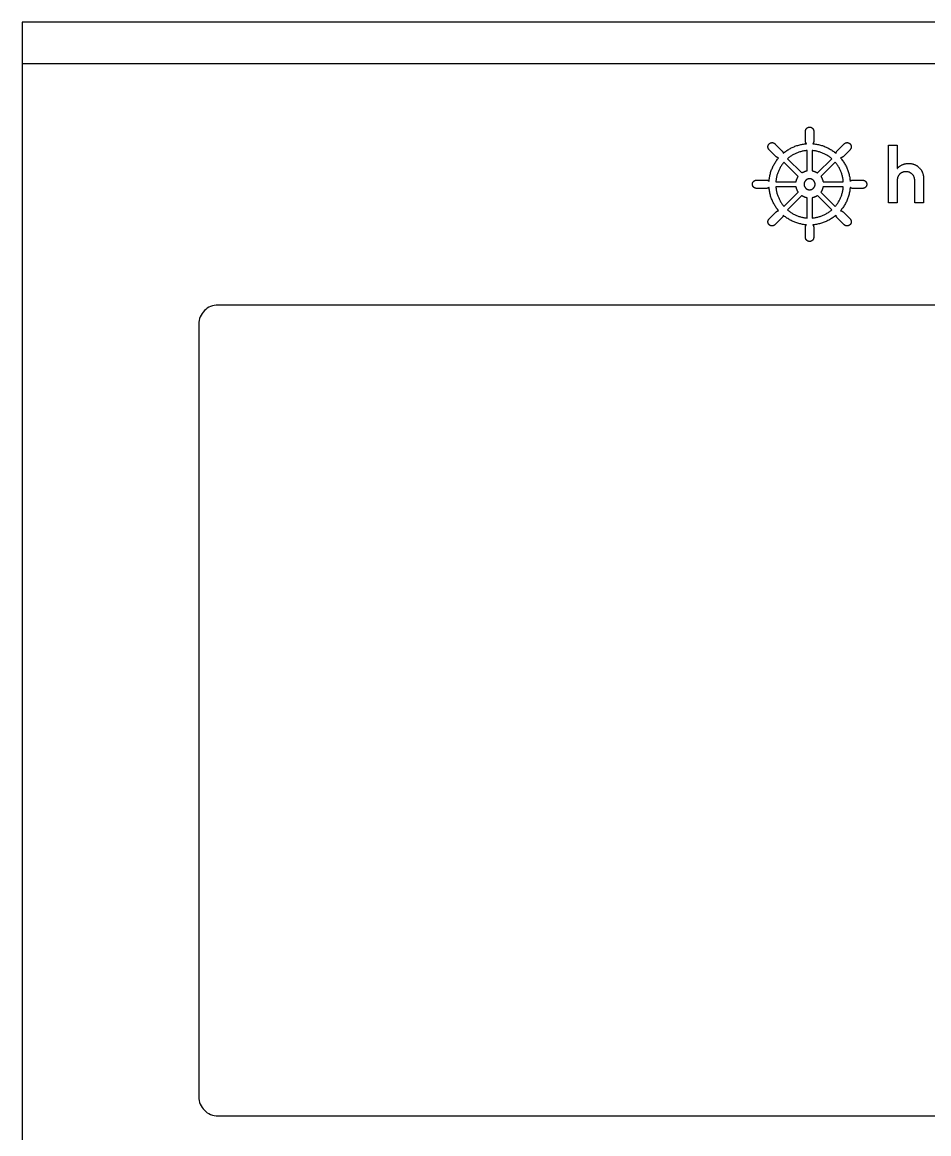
# Model space of a CAD drawing. Header units: millimetres. Extents: x 0 to 140, y 0 to 140.
# Drawn here: x 0 to 71.3, y 53 to 140.5 of the extents above; entities that cross this region are included whole.
import ezdxf

# ---------------------------------------------------------------- set-up
doc = ezdxf.new("R2010")
doc.units = ezdxf.units.MM
for name, color, linetype in [('CUTS', 5, 'Continuous'), ('ENGRAVE', 1, 'Continuous'), ('FACE', 8, 'Continuous')]:
    doc.layers.add(name, color=color, linetype=linetype)

msp = doc.modelspace()

# ---------------------------------------------------------------- linework, layer by layer
at = {"layer": 'CUTS'}
msp.add_lwpolyline([(15.4, 54.45), (124.2, 54.45, 0.414214), (125.7, 55.95), (125.7, 116.75, 0.414214), (124.2, 118.25), (15.4, 118.25, 0.414214), (13.9, 116.75), (13.9, 55.95, 0.414214)], format="xyb", close=True, dxfattribs=at)
at = {"layer": 'ENGRAVE'}
for points in [[(62.268, 123.45), (62.264, 123.443), (62.261, 123.436), (62.258, 123.429), (62.254, 123.422), (62.25, 123.415), (62.246, 123.408), (62.242, 123.401), (62.238, 123.394), (62.233, 123.388), (62.228, 123.381), (62.224, 123.375), (62.219, 123.369), (62.213, 123.363), (62.208, 123.357), (62.203, 123.351), (62.197, 123.345), (62.192, 123.339), (62.186, 123.334), (62.18, 123.329), (62.174, 123.324), (62.167, 123.319), (62.161, 123.314), (62.155, 123.309), (62.148, 123.305), (62.141, 123.3), (62.135, 123.296), (62.128, 123.292), (62.121, 123.288), (62.114, 123.285), (62.106, 123.281), (62.099, 123.278), (62.092, 123.275), (62.085, 123.272), (62.077, 123.269), (62.07, 123.266), (62.062, 123.264), (62.054, 123.262), (62.047, 123.26), (62.039, 123.258), (62.031, 123.256), (62.023, 123.255), (62.015, 123.254), (62.007, 123.252), (62, 123.252), (61.992, 123.251), (61.984, 123.25), (61.976, 123.25), (61.968, 123.25), (61.96, 123.25), (61.952, 123.25), (61.944, 123.251), (61.936, 123.252), (61.928, 123.252), (61.92, 123.254), (61.912, 123.255), (61.904, 123.256), (61.897, 123.258), (61.889, 123.26), (61.881, 123.262), (61.874, 123.264), (61.866, 123.266), (61.858, 123.269), (61.851, 123.272), (61.844, 123.275), (61.836, 123.278), (61.829, 123.281), (61.822, 123.285), (61.815, 123.288), (61.808, 123.292), (61.801, 123.296), (61.794, 123.3), (61.787, 123.305), (61.781, 123.309), (61.774, 123.314), (61.768, 123.319), (61.762, 123.324), (61.756, 123.329), (61.75, 123.334), (61.744, 123.339), (61.738, 123.345), (61.733, 123.351), (61.727, 123.357), (61.722, 123.363), (61.717, 123.369), (61.712, 123.375), (61.707, 123.381), (61.702, 123.388), (61.698, 123.394), (61.694, 123.401), (61.689, 123.408), (61.685, 123.415), (61.682, 123.422), (61.678, 123.429), (61.674, 123.436), (61.671, 123.443), (61.668, 123.45), (61.665, 123.458), (61.662, 123.465), (61.66, 123.473), (61.657, 123.48), (61.655, 123.488), (61.653, 123.496), (61.651, 123.503), (61.649, 123.511), (61.648, 123.519), (61.647, 123.527), (61.646, 123.535), (61.645, 123.543), (61.644, 123.551), (61.644, 123.559), (61.643, 123.567), (61.643, 123.575), (61.643, 124.353), (61.643, 124.361), (61.644, 124.369), (61.644, 124.377), (61.645, 124.385), (61.646, 124.393), (61.647, 124.401), (61.648, 124.409), (61.649, 124.417), (61.651, 124.424), (61.653, 124.432), (61.655, 124.44), (61.657, 124.448), (61.66, 124.455), (61.662, 124.463), (61.665, 124.47), (61.668, 124.478), (61.671, 124.485), (61.674, 124.492), (61.678, 124.499), (61.682, 124.506), (61.685, 124.513), (61.689, 124.52), (61.694, 124.527), (61.698, 124.534), (61.702, 124.54), (61.707, 124.547), (61.712, 124.553), (61.716, 124.558), (61.654, 124.563), (61.576, 124.572), (61.498, 124.583), (61.42, 124.595), (61.343, 124.61), (61.266, 124.626), (61.19, 124.644), (61.114, 124.664), (61.038, 124.686), (60.963, 124.71), (60.889, 124.735), (60.815, 124.763), (60.742, 124.792), (60.67, 124.823), (60.599, 124.855), (60.528, 124.89), (60.458, 124.926), (60.39, 124.964), (60.322, 125.004), (60.255, 125.045), (60.189, 125.088), (60.124, 125.132), (60.06, 125.178), (59.998, 125.226), (59.936, 125.275), (59.889, 125.315), (59.888, 125.308), (59.887, 125.301), (59.886, 125.293), (59.884, 125.285), (59.883, 125.277), (59.881, 125.269), (59.879, 125.262), (59.876, 125.254), (59.874, 125.246), (59.872, 125.239), (59.869, 125.231), (59.866, 125.224), (59.863, 125.217), (59.859, 125.209), (59.856, 125.202), (59.852, 125.195), (59.848, 125.188), (59.844, 125.181), (59.84, 125.175), (59.836, 125.168), (59.831, 125.161), (59.827, 125.155), (59.822, 125.149), (59.817, 125.142), (59.812, 125.136), (59.806, 125.13), (59.801, 125.124), (59.795, 125.119), (59.245, 124.568), (59.239, 124.562), (59.233, 124.557), (59.227, 124.552), (59.221, 124.547), (59.215, 124.542), (59.209, 124.537), (59.202, 124.532), (59.196, 124.528), (59.189, 124.523), (59.182, 124.519), (59.175, 124.515), (59.168, 124.511), (59.161, 124.508), (59.154, 124.504), (59.147, 124.501), (59.139, 124.498), (59.132, 124.495), (59.125, 124.492), (59.117, 124.489), (59.109, 124.487), (59.102, 124.485), (59.094, 124.483), (59.086, 124.481), (59.079, 124.479), (59.071, 124.478), (59.063, 124.476), (59.055, 124.475), (59.047, 124.475), (59.039, 124.474), (59.031, 124.473), (59.023, 124.473), (59.015, 124.473), (59.007, 124.473), (58.999, 124.473), (58.991, 124.474), (58.983, 124.475), (58.975, 124.475), (58.968, 124.476), (58.96, 124.478), (58.952, 124.479), (58.944, 124.481), (58.936, 124.483), (58.929, 124.485), (58.921, 124.487), (58.913, 124.489), (58.906, 124.492), (58.898, 124.495), (58.891, 124.498), (58.884, 124.501), (58.876, 124.504), (58.869, 124.508), (58.862, 124.511), (58.855, 124.515), (58.848, 124.519), (58.842, 124.523), (58.835, 124.528), (58.828, 124.532), (58.822, 124.537), (58.816, 124.542), (58.809, 124.547), (58.803, 124.552), (58.797, 124.557), (58.791, 124.562), (58.786, 124.568), (58.78, 124.574), (58.775, 124.58), (58.769, 124.586), (58.764, 124.592), (58.759, 124.598), (58.755, 124.604), (58.75, 124.611), (58.745, 124.617), (58.741, 124.624), (58.737, 124.631), (58.733, 124.638), (58.729, 124.645), (58.725, 124.652), (58.722, 124.659), (58.719, 124.666), (58.715, 124.673), (58.712, 124.681), (58.71, 124.688), (58.707, 124.696), (58.705, 124.703), (58.702, 124.711), (58.7, 124.719), (58.699, 124.726), (58.697, 124.734), (58.695, 124.742), (58.694, 124.75), (58.693, 124.758), (58.692, 124.766), (58.692, 124.774), (58.691, 124.782), (58.691, 124.79), (58.691, 124.797), (58.691, 124.805), (58.691, 124.813), (58.692, 124.821), (58.692, 124.829), (58.693, 124.837), (58.694, 124.845), (58.695, 124.853), (58.697, 124.861), (58.699, 124.869), (58.7, 124.876), (58.702, 124.884), (58.705, 124.892), (58.707, 124.899), (58.71, 124.907), (58.712, 124.914), (58.715, 124.922), (58.719, 124.929), (58.722, 124.936), (58.725, 124.943), (58.729, 124.95), (58.733, 124.957), (58.737, 124.964), (58.741, 124.971), (58.745, 124.978), (58.75, 124.984), (58.755, 124.991), (58.759, 124.997), (58.764, 125.003), (58.769, 125.009), (58.775, 125.015), (58.78, 125.021), (58.786, 125.027), (59.336, 125.578), (59.342, 125.583), (59.348, 125.589), (59.354, 125.594), (59.36, 125.599), (59.366, 125.604), (59.373, 125.609), (59.379, 125.614), (59.386, 125.618), (59.392, 125.622), (59.399, 125.627), (59.406, 125.631), (59.413, 125.634), (59.42, 125.638), (59.427, 125.642), (59.434, 125.645), (59.442, 125.648), (59.449, 125.651), (59.457, 125.654), (59.464, 125.656), (59.472, 125.659), (59.479, 125.661), (59.487, 125.663), (59.495, 125.665), (59.503, 125.667), (59.51, 125.668), (59.518, 125.669), (59.526, 125.67), (59.533, 125.671), (59.493, 125.719), (59.444, 125.78), (59.396, 125.843), (59.35, 125.906), (59.305, 125.971), (59.263, 126.037), (59.221, 126.104), (59.182, 126.172), (59.144, 126.241), (59.108, 126.31), (59.073, 126.381), (59.041, 126.452), (59.01, 126.525), (58.98, 126.598), (58.953, 126.671), (58.927, 126.746), (58.904, 126.821), (58.882, 126.896), (58.862, 126.972), (58.844, 127.048), (58.827, 127.125), (58.813, 127.203), (58.8, 127.28), (58.79, 127.358), (58.781, 127.436), (58.776, 127.498), (58.771, 127.494), (58.764, 127.489), (58.758, 127.485), (58.751, 127.48), (58.745, 127.476), (58.738, 127.472), (58.731, 127.468), (58.724, 127.464), (58.717, 127.46), (58.71, 127.457), (58.703, 127.453), (58.695, 127.45), (58.688, 127.447), (58.68, 127.444), (58.673, 127.442), (58.665, 127.439), (58.658, 127.437), (58.65, 127.435), (58.642, 127.433), (58.634, 127.432), (58.627, 127.43), (58.619, 127.429), (58.611, 127.428), (58.603, 127.427), (58.595, 127.426), (58.587, 127.426), (58.579, 127.426), (58.571, 127.425), (57.792, 127.425), (57.784, 127.426), (57.776, 127.426), (57.768, 127.426), (57.76, 127.427), (57.753, 127.428), (57.745, 127.429), (57.737, 127.43), (57.729, 127.432), (57.721, 127.433), (57.713, 127.435), (57.706, 127.437), (57.698, 127.439), (57.69, 127.442), (57.683, 127.444), (57.675, 127.447), (57.668, 127.45), (57.661, 127.453), (57.654, 127.457), (57.646, 127.46), (57.639, 127.464), (57.632, 127.468), (57.625, 127.472), (57.619, 127.476), (57.612, 127.48), (57.605, 127.485), (57.599, 127.489), (57.593, 127.494), (57.586, 127.499), (57.58, 127.504), (57.574, 127.51), (57.568, 127.515), (57.563, 127.521), (57.557, 127.526), (57.552, 127.532), (57.547, 127.538), (57.541, 127.544), (57.536, 127.55), (57.532, 127.557), (57.527, 127.563), (57.522, 127.57), (57.518, 127.576), (57.514, 127.583), (57.51, 127.59), (57.506, 127.597), (57.502, 127.604), (57.499, 127.611), (57.496, 127.618), (57.492, 127.626), (57.489, 127.633), (57.487, 127.641), (57.484, 127.648), (57.482, 127.656), (57.479, 127.663), (57.477, 127.671), (57.476, 127.679), (57.474, 127.687), (57.473, 127.695), (57.471, 127.702), (57.47, 127.71), (57.469, 127.718), (57.469, 127.726), (57.468, 127.734), (57.468, 127.742), (57.468, 127.75), (57.468, 127.758), (57.468, 127.766), (57.469, 127.774), (57.469, 127.782), (57.47, 127.79), (57.471, 127.798), (57.473, 127.805), (57.474, 127.813), (57.476, 127.821), (57.477, 127.829), (57.479, 127.837), (57.482, 127.844), (57.484, 127.852), (57.487, 127.859), (57.489, 127.867), (57.492, 127.874), (57.496, 127.882), (57.499, 127.889), (57.502, 127.896), (57.506, 127.903), (57.51, 127.91), (57.514, 127.917), (57.518, 127.924), (57.522, 127.93), (57.527, 127.937), (57.532, 127.943), (57.536, 127.95), (57.541, 127.956), (57.547, 127.962), (57.552, 127.968), (57.557, 127.974), (57.563, 127.979), (57.568, 127.985), (57.574, 127.99), (57.58, 127.996), (57.586, 128.001), (57.593, 128.006), (57.599, 128.011), (57.605, 128.015), (57.612, 128.02), (57.619, 128.024), (57.625, 128.028), (57.632, 128.032), (57.639, 128.036), (57.646, 128.04), (57.654, 128.043), (57.661, 128.047), (57.668, 128.05), (57.675, 128.053), (57.683, 128.056), (57.69, 128.058), (57.698, 128.061), (57.706, 128.063), (57.713, 128.065), (57.721, 128.067), (57.729, 128.068), (57.737, 128.07), (57.745, 128.071), (57.753, 128.072), (57.76, 128.073), (57.768, 128.074), (57.776, 128.074), (57.784, 128.074), (57.792, 128.075), (58.571, 128.075), (58.579, 128.074), (58.587, 128.074), (58.595, 128.074), (58.603, 128.073), (58.611, 128.072), (58.619, 128.071), (58.627, 128.07), (58.634, 128.068), (58.642, 128.067), (58.65, 128.065), (58.658, 128.063), (58.665, 128.061), (58.673, 128.058), (58.68, 128.056), (58.688, 128.053), (58.695, 128.05), (58.703, 128.047), (58.71, 128.043), (58.717, 128.04), (58.724, 128.036), (58.731, 128.032), (58.738, 128.028), (58.745, 128.024), (58.751, 128.02), (58.758, 128.015), (58.764, 128.011), (58.771, 128.006), (58.776, 128.002), (58.781, 128.064), (58.79, 128.142), (58.8, 128.22), (58.813, 128.297), (58.827, 128.375), (58.844, 128.452), (58.862, 128.528), (58.882, 128.604), (58.904, 128.679), (58.927, 128.754), (58.953, 128.829), (58.98, 128.902), (59.01, 128.975), (59.041, 129.048), (59.073, 129.119), (59.108, 129.19), (59.144, 129.259), (59.182, 129.328), (59.221, 129.396), (59.263, 129.463), (59.305, 129.529), (59.35, 129.594), (59.396, 129.657), (59.444, 129.72), (59.493, 129.781), (59.533, 129.829), (59.526, 129.83), (59.518, 129.831), (59.51, 129.832), (59.503, 129.833), (59.495, 129.835), (59.487, 129.837), (59.479, 129.839), (59.472, 129.841), (59.464, 129.844), (59.457, 129.846), (59.449, 129.849), (59.442, 129.852), (59.434, 129.855), (59.427, 129.858), (59.42, 129.862), (59.413, 129.866), (59.406, 129.869), (59.399, 129.873), (59.392, 129.878), (59.386, 129.882), (59.379, 129.886), (59.373, 129.891), (59.366, 129.896), (59.36, 129.901), (59.354, 129.906), (59.348, 129.911), (59.342, 129.917), (59.336, 129.922), (58.786, 130.473), (58.78, 130.479), (58.775, 130.485), (58.769, 130.491), (58.764, 130.497), (58.759, 130.503), (58.755, 130.509), (58.75, 130.516), (58.745, 130.522), (58.741, 130.529), (58.737, 130.536), (58.733, 130.543), (58.729, 130.55), (58.725, 130.557), (58.722, 130.564), (58.719, 130.571), (58.715, 130.578), (58.712, 130.586), (58.71, 130.593), (58.707, 130.601), (58.705, 130.608), (58.702, 130.616), (58.7, 130.624), (58.699, 130.631), (58.697, 130.639), (58.695, 130.647), (58.694, 130.655), (58.693, 130.663), (58.692, 130.671), (58.692, 130.679), (58.691, 130.687), (58.691, 130.695), (58.691, 130.703), (58.691, 130.71), (58.691, 130.718), (58.692, 130.726), (58.692, 130.734), (58.693, 130.742), (58.694, 130.75), (58.695, 130.758), (58.697, 130.766), (58.699, 130.774), (58.7, 130.781), (58.702, 130.789), (58.705, 130.797), (58.707, 130.804), (58.71, 130.812), (58.712, 130.819), (58.715, 130.827), (58.719, 130.834), (58.722, 130.841), (58.725, 130.848), (58.729, 130.855), (58.733, 130.862), (58.737, 130.869), (58.741, 130.876), (58.745, 130.883), (58.75, 130.889), (58.755, 130.896), (58.759, 130.902), (58.764, 130.908), (58.769, 130.914), (58.775, 130.92), (58.78, 130.926), (58.786, 130.932), (58.791, 130.938), (58.797, 130.943), (58.803, 130.948), (58.809, 130.953), (58.816, 130.958), (58.822, 130.963), (58.828, 130.968), (58.835, 130.972), (58.842, 130.977), (58.848, 130.981), (58.855, 130.985), (58.862, 130.989), (58.869, 130.992), (58.876, 130.996), (58.884, 130.999), (58.891, 131.002), (58.898, 131.005), (58.906, 131.008), (58.913, 131.011), (58.921, 131.013), (58.929, 131.015), (58.936, 131.017), (58.944, 131.019), (58.952, 131.021), (58.96, 131.022), (58.968, 131.024), (58.975, 131.025), (58.983, 131.025), (58.991, 131.026), (58.999, 131.027), (59.007, 131.027), (59.015, 131.027), (59.023, 131.027), (59.031, 131.027), (59.039, 131.026), (59.047, 131.025), (59.055, 131.025), (59.063, 131.024), (59.071, 131.022), (59.079, 131.021), (59.086, 131.019), (59.094, 131.017), (59.102, 131.015), (59.109, 131.013), (59.117, 131.011), (59.125, 131.008), (59.132, 131.005), (59.139, 131.002), (59.147, 130.999), (59.154, 130.996), (59.161, 130.992), (59.168, 130.989), (59.175, 130.985), (59.182, 130.981), (59.189, 130.977), (59.196, 130.972), (59.202, 130.968), (59.209, 130.963), (59.215, 130.958), (59.221, 130.953), (59.227, 130.948), (59.233, 130.943), (59.239, 130.938), (59.245, 130.932), (59.795, 130.381), (59.801, 130.376), (59.806, 130.37), (59.812, 130.364), (59.817, 130.358), (59.822, 130.351), (59.827, 130.345), (59.831, 130.339), (59.836, 130.332), (59.84, 130.325), (59.844, 130.319), (59.848, 130.312), (59.852, 130.305), (59.856, 130.298), (59.859, 130.291), (59.863, 130.283), (59.866, 130.276), (59.869, 130.269), (59.872, 130.261), (59.874, 130.254), (59.876, 130.246), (59.879, 130.238), (59.881, 130.231), (59.883, 130.223), (59.884, 130.215), (59.886, 130.207), (59.887, 130.199), (59.888, 130.192), (59.889, 130.185), (59.936, 130.225), (59.998, 130.274), (60.06, 130.322), (60.124, 130.368), (60.189, 130.412), (60.255, 130.455), (60.322, 130.496), (60.39, 130.536), (60.458, 130.574), (60.528, 130.61), (60.599, 130.645), (60.67, 130.677), (60.742, 130.708), (60.815, 130.737), (60.889, 130.765), (60.963, 130.79), (61.038, 130.814), (61.114, 130.836), (61.19, 130.856), (61.266, 130.874), (61.343, 130.89), (61.42, 130.905), (61.498, 130.917), (61.576, 130.928), (61.654, 130.937), (61.716, 130.942), (61.712, 130.947), (61.707, 130.953), (61.702, 130.96), (61.698, 130.966), (61.694, 130.973), (61.689, 130.98), (61.685, 130.987), (61.682, 130.994), (61.678, 131.001), (61.674, 131.008), (61.671, 131.015), (61.668, 131.022), (61.665, 131.03), (61.662, 131.037), (61.66, 131.045), (61.657, 131.052), (61.655, 131.06), (61.653, 131.068), (61.651, 131.076), (61.649, 131.083), (61.648, 131.091), (61.647, 131.099), (61.646, 131.107), (61.645, 131.115), (61.644, 131.123), (61.644, 131.131), (61.643, 131.139), (61.643, 131.147), (61.643, 131.925), (61.643, 131.933), (61.644, 131.941), (61.644, 131.949), (61.645, 131.957), (61.646, 131.965), (61.647, 131.973), (61.648, 131.981), (61.649, 131.989), (61.651, 131.997), (61.653, 132.004), (61.655, 132.012), (61.657, 132.02), (61.66, 132.027), (61.662, 132.035), (61.665, 132.042), (61.668, 132.05), (61.671, 132.057), (61.674, 132.064), (61.678, 132.071), (61.682, 132.078), (61.685, 132.085), (61.689, 132.092), (61.694, 132.099), (61.698, 132.106), (61.702, 132.112), (61.707, 132.119), (61.712, 132.125), (61.717, 132.131), (61.722, 132.137), (61.727, 132.143), (61.733, 132.149), (61.738, 132.155), (61.744, 132.161), (61.75, 132.166), (61.756, 132.171), (61.762, 132.176), (61.768, 132.181), (61.774, 132.186), (61.781, 132.191), (61.787, 132.195), (61.794, 132.2), (61.801, 132.204), (61.808, 132.208), (61.815, 132.212), (61.822, 132.215), (61.829, 132.219), (61.836, 132.222), (61.844, 132.225), (61.851, 132.228), (61.858, 132.231), (61.866, 132.234), (61.874, 132.236), (61.881, 132.238), (61.889, 132.24), (61.897, 132.242), (61.904, 132.244), (61.912, 132.245), (61.92, 132.246), (61.928, 132.248), (61.936, 132.248), (61.944, 132.249), (61.952, 132.25), (61.96, 132.25), (61.968, 132.25), (61.976, 132.25), (61.984, 132.25), (61.992, 132.249), (62, 132.248), (62.007, 132.248), (62.015, 132.246), (62.023, 132.245), (62.031, 132.244), (62.039, 132.242), (62.047, 132.24), (62.054, 132.238), (62.062, 132.236), (62.07, 132.234), (62.077, 132.231), (62.085, 132.228), (62.092, 132.225), (62.099, 132.222), (62.106, 132.219), (62.114, 132.215), (62.121, 132.212), (62.128, 132.208), (62.135, 132.204), (62.141, 132.2), (62.148, 132.195), (62.155, 132.191), (62.161, 132.186), (62.167, 132.181), (62.174, 132.176), (62.18, 132.171), (62.186, 132.166), (62.192, 132.161), (62.197, 132.155), (62.203, 132.149), (62.208, 132.143), (62.213, 132.137), (62.219, 132.131), (62.224, 132.125), (62.228, 132.119), (62.233, 132.112), (62.238, 132.106), (62.242, 132.099), (62.246, 132.092), (62.25, 132.085), (62.254, 132.078), (62.258, 132.071), (62.261, 132.064), (62.264, 132.057), (62.268, 132.05), (62.271, 132.042), (62.273, 132.035), (62.276, 132.027), (62.278, 132.02), (62.28, 132.012), (62.283, 132.004), (62.284, 131.997), (62.286, 131.989), (62.287, 131.981), (62.289, 131.973), (62.29, 131.965), (62.291, 131.957), (62.291, 131.949), (62.292, 131.941), (62.292, 131.933), (62.292, 131.925), (62.292, 131.147), (62.292, 131.139), (62.292, 131.131), (62.291, 131.123), (62.291, 131.115), (62.29, 131.107), (62.289, 131.099), (62.287, 131.091), (62.286, 131.083), (62.284, 131.076), (62.283, 131.068), (62.28, 131.06), (62.278, 131.052), (62.276, 131.045), (62.273, 131.037), (62.271, 131.03), (62.268, 131.022), (62.264, 131.015), (62.261, 131.008), (62.258, 131.001), (62.254, 130.994), (62.25, 130.987), (62.246, 130.98), (62.242, 130.973), (62.238, 130.966), (62.233, 130.96), (62.228, 130.953), (62.224, 130.947), (62.219, 130.942), (62.282, 130.937), (62.36, 130.928), (62.438, 130.917), (62.515, 130.905), (62.592, 130.89), (62.669, 130.874), (62.746, 130.856), (62.822, 130.836), (62.897, 130.814), (62.972, 130.79), (63.046, 130.765), (63.12, 130.737), (63.193, 130.708), (63.265, 130.677), (63.337, 130.645), (63.407, 130.61), (63.477, 130.574), (63.546, 130.536), (63.614, 130.496), (63.681, 130.455), (63.747, 130.412), (63.811, 130.368), (63.875, 130.322), (63.938, 130.274), (63.999, 130.225), (64.047, 130.185), (64.047, 130.192), (64.049, 130.199), (64.05, 130.207), (64.051, 130.215), (64.053, 130.223), (64.055, 130.231), (64.057, 130.238), (64.059, 130.246), (64.061, 130.254), (64.064, 130.261), (64.067, 130.269), (64.07, 130.276), (64.073, 130.283), (64.076, 130.291), (64.08, 130.298), (64.083, 130.305), (64.087, 130.312), (64.091, 130.319), (64.095, 130.325), (64.1, 130.332), (64.104, 130.339), (64.109, 130.345), (64.114, 130.351), (64.119, 130.358), (64.124, 130.364), (64.129, 130.37), (64.134, 130.376), (64.14, 130.381), (64.691, 130.932), (64.696, 130.938), (64.702, 130.943), (64.708, 130.948), (64.714, 130.953), (64.721, 130.958), (64.727, 130.963), (64.733, 130.968), (64.74, 130.972), (64.747, 130.977), (64.753, 130.981), (64.76, 130.985), (64.767, 130.989), (64.774, 130.992), (64.781, 130.996), (64.789, 130.999), (64.796, 131.002), (64.803, 131.005), (64.811, 131.008), (64.818, 131.011), (64.826, 131.013), (64.834, 131.015), (64.841, 131.017), (64.849, 131.019), (64.857, 131.021), (64.865, 131.022), (64.873, 131.024), (64.881, 131.025), (64.888, 131.025), (64.896, 131.026), (64.904, 131.027), (64.912, 131.027), (64.92, 131.027), (64.928, 131.027), (64.936, 131.027), (64.944, 131.026), (64.952, 131.025), (64.96, 131.025), (64.968, 131.024), (64.976, 131.022), (64.984, 131.021), (64.991, 131.019), (64.999, 131.017), (65.007, 131.015), (65.014, 131.013), (65.022, 131.011), (65.03, 131.008), (65.037, 131.005), (65.044, 131.002), (65.052, 130.999), (65.059, 130.996), (65.066, 130.992), (65.073, 130.989), (65.08, 130.985), (65.087, 130.981), (65.094, 130.977), (65.101, 130.972), (65.107, 130.968), (65.114, 130.963), (65.12, 130.958), (65.126, 130.953), (65.132, 130.948), (65.138, 130.943), (65.144, 130.938), (65.15, 130.932), (65.155, 130.926), (65.161, 130.92), (65.166, 130.914), (65.171, 130.908), (65.176, 130.902), (65.181, 130.896), (65.186, 130.889), (65.19, 130.883), (65.194, 130.876), (65.199, 130.869), (65.203, 130.862), (65.206, 130.855), (65.21, 130.848), (65.214, 130.841), (65.217, 130.834), (65.22, 130.827), (65.223, 130.819), (65.226, 130.812), (65.228, 130.804), (65.231, 130.797), (65.233, 130.789), (65.235, 130.781), (65.237, 130.774), (65.239, 130.766), (65.24, 130.758), (65.241, 130.75), (65.242, 130.742), (65.243, 130.734), (65.244, 130.726), (65.244, 130.718), (65.245, 130.71), (65.245, 130.703), (65.245, 130.695), (65.244, 130.687), (65.244, 130.679), (65.243, 130.671), (65.242, 130.663), (65.241, 130.655), (65.24, 130.647), (65.239, 130.639), (65.237, 130.631), (65.235, 130.624), (65.233, 130.616), (65.231, 130.608), (65.228, 130.601), (65.226, 130.593), (65.223, 130.586), (65.22, 130.578), (65.217, 130.571), (65.214, 130.564), (65.21, 130.557), (65.206, 130.55), (65.203, 130.543), (65.199, 130.536), (65.194, 130.529), (65.19, 130.522), (65.186, 130.516), (65.181, 130.509), (65.176, 130.503), (65.171, 130.497), (65.166, 130.491), (65.161, 130.485), (65.155, 130.479), (65.15, 130.473), (64.599, 129.922), (64.593, 129.917), (64.587, 129.911), (64.581, 129.906), (64.575, 129.901), (64.569, 129.896), (64.563, 129.891), (64.556, 129.886), (64.55, 129.882), (64.543, 129.878), (64.536, 129.873), (64.529, 129.869), (64.522, 129.866), (64.515, 129.862), (64.508, 129.858), (64.501, 129.855), (64.494, 129.852), (64.486, 129.849), (64.479, 129.846), (64.471, 129.844), (64.464, 129.841), (64.456, 129.839), (64.448, 129.837), (64.441, 129.835), (64.433, 129.833), (64.425, 129.832), (64.417, 129.831), (64.409, 129.83), (64.403, 129.829), (64.443, 129.781), (64.492, 129.72), (64.54, 129.657), (64.586, 129.594), (64.63, 129.529), (64.673, 129.463), (64.714, 129.396), (64.754, 129.328), (64.792, 129.259), (64.828, 129.19), (64.862, 129.119), (64.895, 129.048), (64.926, 128.975), (64.955, 128.902), (64.982, 128.829), (65.008, 128.754), (65.032, 128.679), (65.054, 128.604), (65.074, 128.528), (65.092, 128.452), (65.108, 128.375), (65.123, 128.297), (65.135, 128.22), (65.146, 128.142), (65.154, 128.064), (65.16, 128.002), (65.165, 128.006), (65.171, 128.011), (65.178, 128.015), (65.184, 128.02), (65.191, 128.024), (65.198, 128.028), (65.204, 128.032), (65.211, 128.036), (65.218, 128.04), (65.226, 128.043), (65.233, 128.047), (65.24, 128.05), (65.248, 128.053), (65.255, 128.056), (65.263, 128.058), (65.27, 128.061), (65.278, 128.063), (65.286, 128.065), (65.293, 128.067), (65.301, 128.068), (65.309, 128.07), (65.317, 128.071), (65.325, 128.072), (65.333, 128.073), (65.34, 128.074), (65.348, 128.074), (65.356, 128.074), (65.364, 128.075), (66.143, 128.075), (66.151, 128.074), (66.159, 128.074), (66.167, 128.074), (66.175, 128.073), (66.183, 128.072), (66.191, 128.071), (66.199, 128.07), (66.207, 128.068), (66.214, 128.067), (66.222, 128.065), (66.23, 128.063), (66.237, 128.061), (66.245, 128.058), (66.253, 128.056), (66.26, 128.053), (66.267, 128.05), (66.275, 128.047), (66.282, 128.043), (66.289, 128.04), (66.296, 128.036), (66.303, 128.032), (66.31, 128.028), (66.317, 128.024), (66.324, 128.02), (66.33, 128.015), (66.337, 128.011), (66.343, 128.006), (66.349, 128.001), (66.355, 127.996), (66.361, 127.99), (66.367, 127.985), (66.373, 127.979), (66.378, 127.974), (66.384, 127.968), (66.389, 127.962), (66.394, 127.956), (66.399, 127.95), (66.404, 127.943), (66.409, 127.937), (66.413, 127.93), (66.417, 127.924), (66.422, 127.917), (66.426, 127.91), (66.429, 127.903), (66.433, 127.896), (66.437, 127.889), (66.44, 127.882), (66.443, 127.874), (66.446, 127.867), (66.449, 127.859), (66.451, 127.852), (66.454, 127.844), (66.456, 127.837), (66.458, 127.829), (66.46, 127.821), (66.461, 127.813), (66.463, 127.805), (66.464, 127.798), (66.465, 127.79), (66.466, 127.782), (66.467, 127.774), (66.467, 127.766), (66.468, 127.758), (66.468, 127.75), (66.468, 127.742), (66.467, 127.734), (66.467, 127.726), (66.466, 127.718), (66.465, 127.71), (66.464, 127.702), (66.463, 127.695), (66.461, 127.687), (66.46, 127.679), (66.458, 127.671), (66.456, 127.663), (66.454, 127.656), (66.451, 127.648), (66.449, 127.641), (66.446, 127.633), (66.443, 127.626), (66.44, 127.618), (66.437, 127.611), (66.433, 127.604), (66.429, 127.597), (66.426, 127.59), (66.422, 127.583), (66.417, 127.576), (66.413, 127.57), (66.409, 127.563), (66.404, 127.557), (66.399, 127.55), (66.394, 127.544), (66.389, 127.538), (66.384, 127.532), (66.378, 127.526), (66.373, 127.521), (66.367, 127.515), (66.361, 127.51), (66.355, 127.504), (66.349, 127.499), (66.343, 127.494), (66.337, 127.489), (66.33, 127.485), (66.324, 127.48), (66.317, 127.476), (66.31, 127.472), (66.303, 127.468), (66.296, 127.464), (66.289, 127.46), (66.282, 127.457), (66.275, 127.453), (66.267, 127.45), (66.26, 127.447), (66.253, 127.444), (66.245, 127.442), (66.237, 127.439), (66.23, 127.437), (66.222, 127.435), (66.214, 127.433), (66.207, 127.432), (66.199, 127.43), (66.191, 127.429), (66.183, 127.428), (66.175, 127.427), (66.167, 127.426), (66.159, 127.426), (66.151, 127.426), (66.143, 127.425), (65.364, 127.425), (65.356, 127.426), (65.348, 127.426), (65.34, 127.426), (65.333, 127.427), (65.325, 127.428), (65.317, 127.429), (65.309, 127.43), (65.301, 127.432), (65.293, 127.433), (65.286, 127.435), (65.278, 127.437), (65.27, 127.439), (65.263, 127.442), (65.255, 127.444), (65.248, 127.447), (65.24, 127.45), (65.233, 127.453), (65.226, 127.457), (65.218, 127.46), (65.211, 127.464), (65.204, 127.468), (65.198, 127.472), (65.191, 127.476), (65.184, 127.48), (65.178, 127.485), (65.171, 127.489), (65.165, 127.494), (65.16, 127.498), (65.154, 127.436), (65.146, 127.358), (65.135, 127.28), (65.123, 127.203), (65.108, 127.125), (65.092, 127.048), (65.074, 126.972), (65.054, 126.896), (65.032, 126.821), (65.008, 126.746), (64.982, 126.671), (64.955, 126.598), (64.926, 126.525), (64.895, 126.452), (64.862, 126.381), (64.828, 126.31), (64.792, 126.241), (64.754, 126.172), (64.714, 126.104), (64.673, 126.037), (64.63, 125.971), (64.586, 125.906), (64.54, 125.843), (64.492, 125.78), (64.443, 125.719), (64.403, 125.671), (64.409, 125.67), (64.417, 125.669), (64.425, 125.668), (64.433, 125.667), (64.441, 125.665), (64.448, 125.663), (64.456, 125.661), (64.464, 125.659), (64.471, 125.656), (64.479, 125.654), (64.486, 125.651), (64.494, 125.648), (64.501, 125.645), (64.508, 125.642), (64.515, 125.638), (64.522, 125.634), (64.529, 125.631), (64.536, 125.627), (64.543, 125.622), (64.55, 125.618), (64.556, 125.614), (64.563, 125.609), (64.569, 125.604), (64.575, 125.599), (64.581, 125.594), (64.587, 125.589), (64.593, 125.583), (64.599, 125.578), (65.15, 125.027), (65.155, 125.021), (65.161, 125.015), (65.166, 125.009), (65.171, 125.003), (65.176, 124.997), (65.181, 124.991), (65.186, 124.984), (65.19, 124.978), (65.194, 124.971), (65.199, 124.964), (65.203, 124.957), (65.206, 124.95), (65.21, 124.943), (65.214, 124.936), (65.217, 124.929), (65.22, 124.922), (65.223, 124.914), (65.226, 124.907), (65.228, 124.899), (65.231, 124.892), (65.233, 124.884), (65.235, 124.876), (65.237, 124.869), (65.239, 124.861), (65.24, 124.853), (65.241, 124.845), (65.242, 124.837), (65.243, 124.829), (65.244, 124.821), (65.244, 124.813), (65.245, 124.805), (65.245, 124.797), (65.245, 124.79), (65.244, 124.782), (65.244, 124.774), (65.243, 124.766), (65.242, 124.758), (65.241, 124.75), (65.24, 124.742), (65.239, 124.734), (65.237, 124.726), (65.235, 124.719), (65.233, 124.711), (65.231, 124.703), (65.228, 124.696), (65.226, 124.688), (65.223, 124.681), (65.22, 124.673), (65.217, 124.666), (65.214, 124.659), (65.21, 124.652), (65.206, 124.645), (65.203, 124.638), (65.199, 124.631), (65.194, 124.624), (65.19, 124.617), (65.186, 124.611), (65.181, 124.604), (65.176, 124.598), (65.171, 124.592), (65.166, 124.586), (65.161, 124.58), (65.155, 124.574), (65.15, 124.568), (65.144, 124.562), (65.138, 124.557), (65.132, 124.552), (65.126, 124.547), (65.12, 124.542), (65.114, 124.537), (65.107, 124.532), (65.101, 124.528), (65.094, 124.523), (65.087, 124.519), (65.08, 124.515), (65.073, 124.511), (65.066, 124.508), (65.059, 124.504), (65.052, 124.501), (65.044, 124.498), (65.037, 124.495), (65.03, 124.492), (65.022, 124.489), (65.014, 124.487), (65.007, 124.485), (64.999, 124.483), (64.991, 124.481), (64.984, 124.479), (64.976, 124.478), (64.968, 124.476), (64.96, 124.475), (64.952, 124.475), (64.944, 124.474), (64.936, 124.473), (64.928, 124.473), (64.92, 124.473), (64.912, 124.473), (64.904, 124.473), (64.896, 124.474), (64.888, 124.475), (64.881, 124.475), (64.873, 124.476), (64.865, 124.478), (64.857, 124.479), (64.849, 124.481), (64.841, 124.483), (64.834, 124.485), (64.826, 124.487), (64.818, 124.489), (64.811, 124.492), (64.803, 124.495), (64.796, 124.498), (64.789, 124.501), (64.781, 124.504), (64.774, 124.508), (64.767, 124.511), (64.76, 124.515), (64.753, 124.519), (64.747, 124.523), (64.74, 124.528), (64.733, 124.532), (64.727, 124.537), (64.721, 124.542), (64.714, 124.547), (64.708, 124.552), (64.702, 124.557), (64.696, 124.562), (64.691, 124.568), (64.14, 125.119), (64.134, 125.124), (64.129, 125.13), (64.124, 125.136), (64.119, 125.142), (64.114, 125.149), (64.109, 125.155), (64.104, 125.161), (64.1, 125.168), (64.095, 125.175), (64.091, 125.181), (64.087, 125.188), (64.083, 125.195), (64.08, 125.202), (64.076, 125.209), (64.073, 125.217), (64.07, 125.224), (64.067, 125.231), (64.064, 125.239), (64.061, 125.246), (64.059, 125.254), (64.057, 125.262), (64.055, 125.269), (64.053, 125.277), (64.051, 125.285), (64.05, 125.293), (64.049, 125.301), (64.047, 125.308), (64.047, 125.315), (63.999, 125.275), (63.938, 125.226), (63.875, 125.178), (63.811, 125.132), (63.747, 125.088), (63.681, 125.045), (63.614, 125.004), (63.546, 124.964), (63.477, 124.926), (63.407, 124.89), (63.337, 124.855), (63.265, 124.823), (63.193, 124.792), (63.12, 124.763), (63.046, 124.735), (62.972, 124.71), (62.897, 124.686), (62.822, 124.664), (62.746, 124.644), (62.669, 124.626), (62.592, 124.61), (62.515, 124.595), (62.438, 124.583), (62.36, 124.572), (62.282, 124.563), (62.219, 124.558), (62.224, 124.553), (62.228, 124.547), (62.233, 124.54), (62.238, 124.534), (62.242, 124.527), (62.246, 124.52), (62.25, 124.513), (62.254, 124.506), (62.258, 124.499), (62.261, 124.492), (62.264, 124.485), (62.268, 124.478), (62.271, 124.47), (62.273, 124.463), (62.276, 124.455), (62.278, 124.448), (62.28, 124.44), (62.283, 124.432), (62.284, 124.424), (62.286, 124.417), (62.287, 124.409), (62.289, 124.401), (62.29, 124.393), (62.291, 124.385), (62.291, 124.377), (62.292, 124.369), (62.292, 124.361), (62.292, 124.353), (62.292, 123.575), (62.292, 123.567), (62.292, 123.559), (62.291, 123.551), (62.291, 123.543), (62.29, 123.535), (62.289, 123.527), (62.287, 123.519), (62.286, 123.511), (62.284, 123.503), (62.283, 123.496), (62.28, 123.488), (62.278, 123.48), (62.276, 123.473), (62.273, 123.465), (62.271, 123.458)], [(61.321, 130.331), (61.258, 130.315), (61.195, 130.296), (61.133, 130.277), (61.071, 130.256), (61.01, 130.233), (60.949, 130.208), (60.889, 130.183), (60.83, 130.156), (60.771, 130.127), (60.713, 130.097), (60.656, 130.065), (60.6, 130.032), (60.544, 129.998), (60.489, 129.963), (60.435, 129.926), (60.383, 129.887), (60.331, 129.848), (60.28, 129.807), (60.23, 129.765), (60.229, 129.764), (61.353, 128.64), (61.367, 128.649), (61.389, 128.664), (61.412, 128.678), (61.435, 128.691), (61.458, 128.704), (61.481, 128.716), (61.505, 128.728), (61.529, 128.739), (61.554, 128.749), (61.578, 128.759), (61.603, 128.768), (61.628, 128.777), (61.654, 128.785), (61.679, 128.793), (61.705, 128.799), (61.731, 128.805), (61.757, 128.811), (61.773, 128.814), (61.773, 130.404), (61.772, 130.404), (61.707, 130.398), (61.642, 130.391), (61.577, 130.382), (61.513, 130.372), (61.449, 130.36), (61.385, 130.346)], [(63.164, 130.127), (63.105, 130.156), (63.046, 130.183), (62.986, 130.208), (62.925, 130.233), (62.864, 130.256), (62.802, 130.277), (62.74, 130.296), (62.677, 130.315), (62.614, 130.331), (62.551, 130.346), (62.487, 130.36), (62.423, 130.372), (62.358, 130.382), (62.293, 130.391), (62.229, 130.398), (62.163, 130.404), (62.162, 130.404), (62.162, 128.814), (62.179, 128.811), (62.205, 128.805), (62.231, 128.799), (62.256, 128.793), (62.282, 128.785), (62.307, 128.777), (62.332, 128.768), (62.357, 128.759), (62.382, 128.749), (62.406, 128.739), (62.43, 128.728), (62.454, 128.716), (62.478, 128.704), (62.501, 128.691), (62.524, 128.678), (62.546, 128.664), (62.569, 128.649), (62.582, 128.64), (63.707, 129.764), (63.706, 129.765), (63.656, 129.807), (63.605, 129.848), (63.553, 129.887), (63.5, 129.926), (63.446, 129.963), (63.391, 129.998), (63.336, 130.032), (63.279, 130.065), (63.222, 130.097)], [(70.095, 128.494), (70.073, 128.519), (70.05, 128.544), (70.025, 128.568), (70, 128.59), (69.974, 128.611), (69.947, 128.63), (69.919, 128.647), (69.89, 128.663), (69.86, 128.678), (69.83, 128.691), (69.798, 128.702), (69.766, 128.712), (69.733, 128.721), (69.699, 128.728), (69.664, 128.733), (69.629, 128.737), (69.592, 128.739), (69.555, 128.74), (69.53, 128.739), (69.505, 128.738), (69.481, 128.737), (69.457, 128.734), (69.433, 128.731), (69.41, 128.727), (69.387, 128.723), (69.364, 128.718), (69.342, 128.712), (69.32, 128.705), (69.298, 128.698), (69.277, 128.69), (69.256, 128.682), (69.235, 128.672), (69.215, 128.662), (69.195, 128.652), (69.176, 128.64), (69.157, 128.628), (69.139, 128.616), (69.121, 128.603), (69.104, 128.59), (69.087, 128.576), (69.071, 128.561), (69.055, 128.546), (69.04, 128.53), (69.025, 128.514), (69.011, 128.497), (68.998, 128.48), (68.985, 128.462), (68.973, 128.444), (68.961, 128.425), (68.949, 128.406), (68.939, 128.386), (68.929, 128.366), (68.919, 128.345), (68.911, 128.324), (68.903, 128.303), (68.896, 128.281), (68.889, 128.259), (68.883, 128.237), (68.878, 128.214), (68.874, 128.191), (68.87, 128.168), (68.867, 128.144), (68.864, 128.12), (68.863, 128.096), (68.862, 128.071), (68.861, 128.046), (68.861, 126.3), (68.168, 126.3), (68.168, 130.839), (68.861, 130.839), (68.861, 128.986), (68.877, 129.004), (68.893, 129.023), (68.91, 129.041), (68.927, 129.058), (68.944, 129.075), (68.962, 129.092), (68.98, 129.108), (68.998, 129.124), (69.017, 129.14), (69.036, 129.155), (69.055, 129.17), (69.075, 129.184), (69.095, 129.198), (69.116, 129.212), (69.136, 129.225), (69.158, 129.238), (69.192, 129.256), (69.226, 129.273), (69.262, 129.289), (69.297, 129.304), (69.333, 129.318), (69.37, 129.33), (69.407, 129.341), (69.445, 129.351), (69.483, 129.36), (69.522, 129.368), (69.562, 129.374), (69.601, 129.38), (69.642, 129.384), (69.683, 129.387), (69.724, 129.389), (69.766, 129.389), (69.808, 129.389), (69.849, 129.387), (69.89, 129.384), (69.93, 129.38), (69.97, 129.374), (70.009, 129.368), (70.047, 129.36), (70.085, 129.351), (70.122, 129.341), (70.159, 129.33), (70.195, 129.318), (70.231, 129.304), (70.266, 129.289), (70.301, 129.273), (70.335, 129.256), (70.368, 129.238), (70.401, 129.218), (70.432, 129.198), (70.463, 129.177), (70.493, 129.155), (70.522, 129.132), (70.551, 129.108), (70.578, 129.083), (70.604, 129.057), (70.63, 129.031), (70.655, 129.003), (70.678, 128.975), (70.701, 128.945), (70.723, 128.915), (70.744, 128.884), (70.765, 128.852), (70.784, 128.819), (70.802, 128.785), (70.82, 128.75), (70.835, 128.715), (70.85, 128.679), (70.864, 128.643), (70.876, 128.606), (70.887, 128.568), (70.898, 128.529), (70.906, 128.49), (70.914, 128.45), (70.921, 128.41), (70.926, 128.369), (70.93, 128.327), (70.933, 128.285), (70.935, 128.241), (70.935, 128.198), (70.935, 126.3), (70.242, 126.3), (70.242, 128.046), (70.241, 128.084), (70.239, 128.12), (70.235, 128.156), (70.23, 128.191), (70.223, 128.225), (70.215, 128.258), (70.205, 128.291), (70.194, 128.322), (70.181, 128.353), (70.167, 128.383), (70.151, 128.412), (70.134, 128.44), (70.115, 128.467)], [(59.792, 129.282), (59.755, 129.228), (59.72, 129.174), (59.685, 129.118), (59.652, 129.062), (59.621, 129.004), (59.591, 128.946), (59.562, 128.888), (59.535, 128.828), (59.509, 128.768), (59.485, 128.708), (59.462, 128.646), (59.441, 128.585), (59.421, 128.522), (59.403, 128.46), (59.386, 128.397), (59.371, 128.333), (59.358, 128.269), (59.346, 128.205), (59.335, 128.14), (59.327, 128.076), (59.319, 128.011), (59.314, 127.946), (59.314, 127.945), (60.904, 127.945), (60.907, 127.961), (60.912, 127.987), (60.918, 128.013), (60.925, 128.039), (60.933, 128.064), (60.941, 128.089), (60.949, 128.114), (60.958, 128.139), (60.968, 128.164), (60.979, 128.188), (60.99, 128.212), (61.002, 128.236), (61.014, 128.26), (61.027, 128.283), (61.04, 128.306), (61.054, 128.329), (61.068, 128.351), (61.078, 128.365), (59.953, 129.489), (59.953, 129.488), (59.911, 129.438), (59.87, 129.387), (59.83, 129.335)], [(64.473, 128.646), (64.45, 128.708), (64.426, 128.768), (64.4, 128.828), (64.373, 128.888), (64.345, 128.946), (64.315, 129.004), (64.283, 129.062), (64.25, 129.118), (64.216, 129.174), (64.18, 129.228), (64.143, 129.282), (64.105, 129.335), (64.066, 129.387), (64.025, 129.438), (63.983, 129.488), (63.982, 129.489), (62.858, 128.365), (62.867, 128.351), (62.882, 128.329), (62.896, 128.306), (62.909, 128.283), (62.922, 128.26), (62.934, 128.236), (62.946, 128.212), (62.957, 128.188), (62.967, 128.164), (62.977, 128.139), (62.986, 128.114), (62.995, 128.089), (63.003, 128.064), (63.01, 128.039), (63.017, 128.013), (63.023, 127.987), (63.029, 127.961), (63.032, 127.945), (64.622, 127.945), (64.622, 127.946), (64.616, 128.011), (64.609, 128.076), (64.6, 128.14), (64.59, 128.205), (64.578, 128.269), (64.564, 128.333), (64.549, 128.397), (64.532, 128.46), (64.514, 128.522), (64.494, 128.585)], [(62.392, 127.834), (62.39, 127.845), (62.387, 127.855), (62.385, 127.865), (62.382, 127.876), (62.379, 127.886), (62.375, 127.896), (62.371, 127.906), (62.367, 127.916), (62.363, 127.925), (62.359, 127.935), (62.354, 127.945), (62.349, 127.954), (62.344, 127.963), (62.339, 127.972), (62.333, 127.981), (62.328, 127.99), (62.321, 127.999), (62.315, 128.008), (62.309, 128.016), (62.302, 128.024), (62.295, 128.033), (62.288, 128.041), (62.281, 128.048), (62.274, 128.056), (62.266, 128.063), (62.258, 128.071), (62.25, 128.078), (62.242, 128.084), (62.234, 128.091), (62.225, 128.098), (62.217, 128.104), (62.208, 128.11), (62.199, 128.116), (62.19, 128.121), (62.181, 128.126), (62.172, 128.132), (62.162, 128.136), (62.153, 128.141), (62.143, 128.146), (62.133, 128.15), (62.123, 128.154), (62.114, 128.157), (62.103, 128.161), (62.093, 128.164), (62.083, 128.167), (62.073, 128.17), (62.063, 128.172), (62.052, 128.174), (62.042, 128.176), (62.031, 128.178), (62.021, 128.179), (62.01, 128.181), (62, 128.182), (61.989, 128.182), (61.978, 128.183), (61.968, 128.183), (61.957, 128.183), (61.947, 128.182), (61.936, 128.182), (61.925, 128.181), (61.915, 128.179), (61.904, 128.178), (61.894, 128.176), (61.883, 128.174), (61.873, 128.172), (61.863, 128.17), (61.852, 128.167), (61.842, 128.164), (61.832, 128.161), (61.822, 128.157), (61.812, 128.154), (61.802, 128.15), (61.792, 128.146), (61.783, 128.141), (61.773, 128.136), (61.764, 128.132), (61.754, 128.126), (61.745, 128.121), (61.736, 128.116), (61.727, 128.11), (61.719, 128.104), (61.71, 128.098), (61.702, 128.091), (61.693, 128.084), (61.685, 128.078), (61.677, 128.071), (61.669, 128.063), (61.662, 128.056), (61.654, 128.048), (61.647, 128.041), (61.64, 128.033), (61.633, 128.024), (61.627, 128.016), (61.62, 128.008), (61.614, 127.999), (61.608, 127.99), (61.602, 127.981), (61.597, 127.972), (61.591, 127.963), (61.586, 127.954), (61.581, 127.945), (61.577, 127.935), (61.572, 127.925), (61.568, 127.916), (61.564, 127.906), (61.56, 127.896), (61.557, 127.886), (61.554, 127.876), (61.551, 127.865), (61.548, 127.855), (61.546, 127.845), (61.543, 127.834), (61.541, 127.824), (61.54, 127.813), (61.538, 127.803), (61.537, 127.792), (61.536, 127.782), (61.536, 127.771), (61.535, 127.761), (61.535, 127.75), (61.535, 127.739), (61.536, 127.729), (61.536, 127.718), (61.537, 127.708), (61.538, 127.697), (61.54, 127.687), (61.541, 127.676), (61.543, 127.666), (61.546, 127.655), (61.548, 127.645), (61.551, 127.635), (61.554, 127.624), (61.557, 127.614), (61.56, 127.604), (61.564, 127.594), (61.568, 127.584), (61.572, 127.575), (61.577, 127.565), (61.581, 127.555), (61.586, 127.546), (61.591, 127.537), (61.597, 127.528), (61.602, 127.519), (61.608, 127.51), (61.614, 127.501), (61.62, 127.492), (61.627, 127.484), (61.633, 127.476), (61.64, 127.467), (61.647, 127.459), (61.654, 127.452), (61.662, 127.444), (61.669, 127.437), (61.677, 127.429), (61.685, 127.422), (61.693, 127.416), (61.702, 127.409), (61.71, 127.402), (61.719, 127.396), (61.727, 127.39), (61.736, 127.384), (61.745, 127.379), (61.754, 127.374), (61.764, 127.368), (61.773, 127.364), (61.783, 127.359), (61.792, 127.354), (61.802, 127.35), (61.812, 127.346), (61.822, 127.343), (61.832, 127.339), (61.842, 127.336), (61.852, 127.333), (61.863, 127.33), (61.873, 127.328), (61.883, 127.326), (61.894, 127.324), (61.904, 127.322), (61.915, 127.321), (61.925, 127.319), (61.936, 127.318), (61.947, 127.318), (61.957, 127.317), (61.968, 127.317), (61.978, 127.317), (61.989, 127.318), (62, 127.318), (62.01, 127.319), (62.021, 127.321), (62.031, 127.322), (62.042, 127.324), (62.052, 127.326), (62.063, 127.328), (62.073, 127.33), (62.083, 127.333), (62.093, 127.336), (62.103, 127.339), (62.114, 127.343), (62.123, 127.346), (62.133, 127.35), (62.143, 127.354), (62.153, 127.359), (62.162, 127.364), (62.172, 127.368), (62.181, 127.374), (62.19, 127.379), (62.199, 127.384), (62.208, 127.39), (62.217, 127.396), (62.225, 127.402), (62.234, 127.409), (62.242, 127.416), (62.25, 127.422), (62.258, 127.429), (62.266, 127.437), (62.274, 127.444), (62.281, 127.452), (62.288, 127.459), (62.295, 127.467), (62.302, 127.476), (62.309, 127.484), (62.315, 127.492), (62.321, 127.501), (62.328, 127.51), (62.333, 127.519), (62.339, 127.528), (62.344, 127.537), (62.349, 127.546), (62.354, 127.555), (62.359, 127.565), (62.363, 127.575), (62.367, 127.584), (62.371, 127.594), (62.375, 127.604), (62.379, 127.614), (62.382, 127.624), (62.385, 127.635), (62.387, 127.645), (62.39, 127.655), (62.392, 127.666), (62.394, 127.676), (62.396, 127.687), (62.397, 127.697), (62.398, 127.708), (62.399, 127.718), (62.4, 127.729), (62.4, 127.739), (62.4, 127.75), (62.4, 127.761), (62.4, 127.771), (62.399, 127.782), (62.398, 127.792), (62.397, 127.803), (62.396, 127.813), (62.394, 127.824)], [(59.335, 127.36), (59.346, 127.295), (59.358, 127.231), (59.371, 127.167), (59.386, 127.103), (59.403, 127.04), (59.421, 126.978), (59.441, 126.915), (59.462, 126.854), (59.485, 126.792), (59.509, 126.732), (59.535, 126.672), (59.562, 126.612), (59.591, 126.554), (59.621, 126.496), (59.652, 126.438), (59.685, 126.382), (59.72, 126.326), (59.755, 126.272), (59.792, 126.218), (59.83, 126.165), (59.87, 126.113), (59.911, 126.062), (59.953, 126.012), (59.953, 126.011), (61.078, 127.135), (61.068, 127.149), (61.054, 127.171), (61.04, 127.194), (61.027, 127.217), (61.014, 127.24), (61.002, 127.264), (60.99, 127.288), (60.979, 127.312), (60.968, 127.336), (60.958, 127.361), (60.949, 127.386), (60.941, 127.411), (60.933, 127.436), (60.925, 127.461), (60.918, 127.487), (60.912, 127.513), (60.907, 127.539), (60.904, 127.555), (59.314, 127.555), (59.314, 127.554), (59.319, 127.489), (59.327, 127.424)], [(60.489, 125.537), (60.544, 125.502), (60.6, 125.468), (60.656, 125.435), (60.713, 125.403), (60.771, 125.373), (60.83, 125.344), (60.889, 125.317), (60.949, 125.292), (61.01, 125.267), (61.071, 125.244), (61.133, 125.223), (61.195, 125.204), (61.258, 125.185), (61.321, 125.169), (61.385, 125.154), (61.449, 125.14), (61.513, 125.128), (61.577, 125.118), (61.642, 125.109), (61.707, 125.102), (61.772, 125.096), (61.773, 125.096), (61.773, 126.686), (61.757, 126.689), (61.731, 126.695), (61.705, 126.701), (61.679, 126.707), (61.654, 126.715), (61.628, 126.723), (61.603, 126.732), (61.578, 126.741), (61.554, 126.751), (61.529, 126.761), (61.505, 126.772), (61.481, 126.784), (61.458, 126.796), (61.435, 126.809), (61.412, 126.822), (61.389, 126.836), (61.367, 126.851), (61.353, 126.86), (60.229, 125.736), (60.23, 125.735), (60.28, 125.693), (60.331, 125.652), (60.383, 125.613), (60.435, 125.574)], [(62.677, 125.185), (62.74, 125.204), (62.802, 125.223), (62.864, 125.244), (62.925, 125.267), (62.986, 125.292), (63.046, 125.317), (63.105, 125.344), (63.164, 125.373), (63.222, 125.403), (63.279, 125.435), (63.336, 125.468), (63.391, 125.502), (63.446, 125.537), (63.5, 125.574), (63.553, 125.613), (63.605, 125.652), (63.656, 125.693), (63.706, 125.735), (63.707, 125.736), (62.582, 126.86), (62.569, 126.851), (62.546, 126.836), (62.524, 126.822), (62.501, 126.809), (62.478, 126.796), (62.454, 126.784), (62.43, 126.772), (62.406, 126.761), (62.382, 126.751), (62.357, 126.741), (62.332, 126.732), (62.307, 126.723), (62.282, 126.715), (62.256, 126.707), (62.231, 126.701), (62.205, 126.695), (62.179, 126.689), (62.162, 126.686), (62.162, 125.096), (62.163, 125.096), (62.229, 125.102), (62.293, 125.109), (62.358, 125.118), (62.423, 125.128), (62.487, 125.14), (62.551, 125.154), (62.614, 125.169)], [(64.4, 126.672), (64.426, 126.732), (64.45, 126.792), (64.473, 126.854), (64.494, 126.915), (64.514, 126.978), (64.532, 127.04), (64.549, 127.103), (64.564, 127.167), (64.578, 127.231), (64.59, 127.295), (64.6, 127.36), (64.609, 127.424), (64.616, 127.489), (64.622, 127.554), (64.622, 127.555), (63.032, 127.555), (63.029, 127.539), (63.023, 127.513), (63.017, 127.487), (63.01, 127.461), (63.003, 127.436), (62.995, 127.411), (62.986, 127.386), (62.977, 127.361), (62.967, 127.336), (62.957, 127.312), (62.946, 127.288), (62.934, 127.264), (62.922, 127.24), (62.909, 127.217), (62.896, 127.194), (62.882, 127.171), (62.867, 127.149), (62.858, 127.135), (63.982, 126.011), (63.983, 126.012), (64.025, 126.062), (64.066, 126.113), (64.105, 126.165), (64.143, 126.218), (64.18, 126.272), (64.216, 126.326), (64.25, 126.382), (64.283, 126.438), (64.315, 126.496), (64.345, 126.554), (64.373, 126.612)]]:
    msp.add_lwpolyline(points, close=True, dxfattribs=at)
at = {"layer": 'FACE'}
msp.add_line((0, 137.256), (139.6, 137.256), dxfattribs=at)
msp.add_lwpolyline([(0, 0), (139.6, 0), (139.6, 140.5), (0, 140.5)], close=True, dxfattribs=at)

doc.saveas('drawing.dxf')
